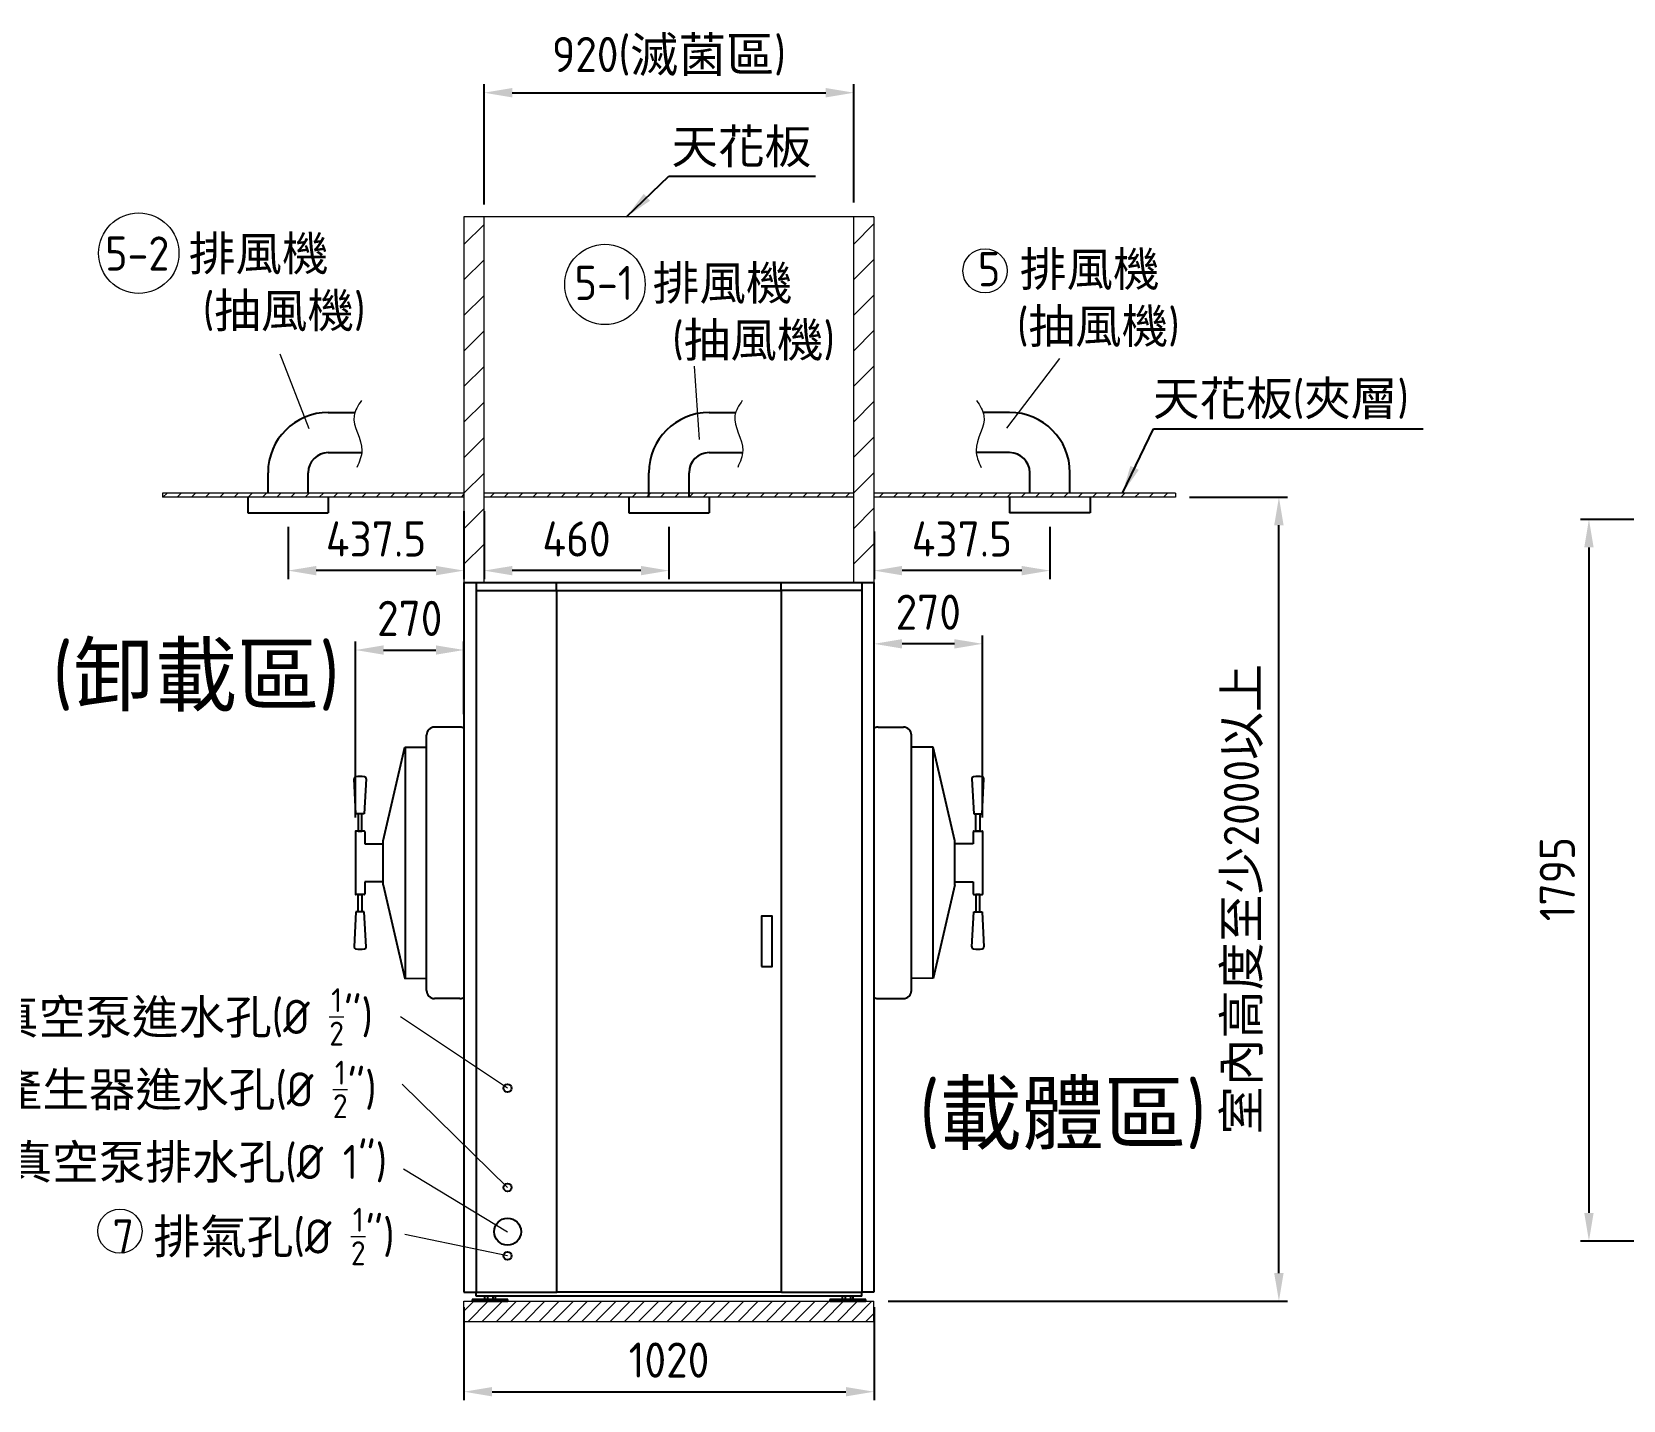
# Model space of a CAD drawing. Header units: millimetres. Extents: x -215875 to 13478, y -2277 to 9476.
# Drawn here: x 4557 to 8515, y 2181 to 5585 of the extents above; entities that cross this region are included whole.
import ezdxf

# ---------------------------------------------------------------- set-up
doc = ezdxf.new("R2010")
doc.units = ezdxf.units.MM
doc.header["$MEASUREMENT"] = 0
doc.linetypes.add('HIDDEN', pattern=[9.525, 6.35, -3.175])
doc.layers.get('0').update_dxf_attribs({"lineweight": 25})
for name, color, linetype, lineweight in [('1', 1, 'Continuous', 9), ('D', 3, 'Continuous', 13), ('H', 2, 'HIDDEN', 15), ('S', 4, 'Continuous', 15)]:
    doc.layers.add(name, color=color, linetype=linetype, lineweight=lineweight)
doc.styles.get("Standard").update_dxf_attribs({"font": 'KAIU.TTF'})
doc.styles.add('STU25', font='isocp2.shx')
doc.dimstyles.new('STU25', dxfattribs={"dimscale": 35, "dimtxt": 2.5, "dimasz": 2, "dimexe": 0.6, "dimexo": 1, "dimgap": 1, "dimtad": 1, "dimdsep": 46, "dimtxsty": 'STU25', "dimcen": 2, "dimazin": 2, "dimtfac": 1, "dimtmove": 0, "dimatfit": 3, "dimfxl": 0, "dimtolj": 1, "dimtzin": 0, "dimarcsym": 0})
doc.dimstyles.new('STU25$7', dxfattribs={"dimscale": 35, "dimtxt": 2.5, "dimasz": 2, "dimexe": 1.25, "dimexo": 0.625, "dimgap": 1, "dimtad": 0, "dimdec": 4, "dimdsep": 46, "dimtxsty": 'STU25', "dimcen": 2.5, "dimazin": 2, "dimtfac": 1, "dimtdec": 4, "dimtmove": 0, "dimatfit": 3, "dimfxl": 0, "dimtolj": 1, "dimtzin": 0, "dimarcsym": 0})

# ---------------------------------------------------------------- blocks, each defined once
blk = doc.blocks.new('*D4')
at = {"layer": 'D', "color": 0, "lineweight": -2}
for p, q in [((9377.4, 4372.1), (8409.3, 4372.1)), ((8430.3, 4302.1), (8430.3, 2647.1)), ((8577.4, 2577.1), (8409.3, 2577.1))]:
    blk.add_line(p, q, dxfattribs=at)
at = {"layer": 'D', "color": 0}
for points in [[(8442, 4302.1), (8418.6, 4302.1), (8430.3, 4372.1)], [(8418.6, 2647.1), (8442, 2647.1), (8430.3, 2577.1)]]:
    blk.add_solid(points, dxfattribs=at)
at = {"layer": 'Defpoints', "color": 0}
for p in [(9412.4, 4372.1), (8430.3, 2577.1), (8612.4, 2577.1)]:
    blk.add_point(p, dxfattribs=at)
at = {"layer": 'D', "color": 0, "insert": (8351.6, 3477.1), "char_height": 87.5, "attachment_point": 5, "rotation": 90, "style": 'STU25'}
blk.add_mtext('\\A1;1795', dxfattribs=at)
blk = doc.blocks.new('*D8')
at = {"layer": 'D', "color": 0, "lineweight": -2}
for p, q in [((7436.7, 4427.4), (7680, 4427.4)), ((7659, 2497.4), (7659, 4357.4)), ((6686.7, 2427.4), (7680, 2427.4))]:
    blk.add_line(p, q, dxfattribs=at)
at = {"layer": 'D', "color": 0}
for points in [[(7670.6, 4357.4), (7647.3, 4357.4), (7659, 4427.4)], [(7647.3, 2497.4), (7670.6, 2497.4), (7659, 2427.4)]]:
    blk.add_solid(points, dxfattribs=at)
at = {"layer": 'Defpoints', "color": 0}
for p in [(7401.7, 4427.4), (7659, 4427.4), (6651.7, 2427.4)]:
    blk.add_point(p, dxfattribs=at)
at = {"layer": 'D', "color": 0, "insert": (7570.6, 3427.4), "char_height": 87.5, "attachment_point": 5, "rotation": 90, "style": 'STU25'}
blk.add_mtext('\\A1;{\\f標楷體|b0|i0|c136|p65;室內高度至少}2000{\\f標楷體|b0|i0|c136|p65;以上}', dxfattribs=at)
blk = doc.blocks.new('*D9')
at = {"layer": 'D', "color": 0, "linetype": 'Continuous', "lineweight": -2}
for p, q in [((6651.7, 4341.5), (6651.7, 4223.6)), ((7089.2, 4353.2), (7089.2, 4223.6)), ((7019.2, 4244.6), (6721.7, 4244.6))]:
    blk.add_line(p, q, dxfattribs=at)
at = {"layer": 'D', "color": 0}
for points in [[(6721.7, 4256.2), (6721.7, 4232.9), (6651.7, 4244.6)], [(7019.2, 4232.9), (7019.2, 4256.2), (7089.2, 4244.6)]]:
    blk.add_solid(points, dxfattribs=at)
at = {"layer": 'Defpoints', "color": 0}
for p in [(6651.7, 4376.5), (7089.2, 4388.2), (6651.7, 4244.6)]:
    blk.add_point(p, dxfattribs=at)
at = {"layer": 'D', "color": 0, "insert": (6870.4, 4323.3), "char_height": 87.5, "attachment_point": 5, "style": 'STU25'}
blk.add_mtext('\\A1;437.5', dxfattribs=at)
blk = doc.blocks.new('*D10')
at = {"layer": 'D', "color": 0, "lineweight": -2}
for p, q in [((5681.7, 4392.4), (5681.7, 4223.6)), ((6141.7, 4353.2), (6141.7, 4223.6)), ((6071.7, 4244.6), (5751.7, 4244.6))]:
    blk.add_line(p, q, dxfattribs=at)
at = {"layer": 'D', "color": 0}
for points in [[(5751.7, 4256.2), (5751.7, 4232.9), (5681.7, 4244.6)], [(6071.7, 4232.9), (6071.7, 4256.2), (6141.7, 4244.6)]]:
    blk.add_solid(points, dxfattribs=at)
at = {"layer": 'Defpoints', "color": 0}
for p in [(5681.7, 4427.4), (6141.7, 4388.2), (5681.7, 4244.6)]:
    blk.add_point(p, dxfattribs=at)
at = {"layer": 'D', "color": 0, "insert": (5911.7, 4323.3), "char_height": 87.5, "attachment_point": 5, "style": 'STU25'}
blk.add_mtext('\\A1;460', dxfattribs=at)
blk = doc.blocks.new('*D11')
at = {"layer": 'D', "color": 0, "lineweight": -2}
for p, q in [((5681.7, 5155), (5681.7, 5454.2)), ((5751.7, 5433.2), (6531.7, 5433.2)), ((6601.7, 5159.9), (6601.7, 5454.2))]:
    blk.add_line(p, q, dxfattribs=at)
at = {"layer": 'D', "color": 0}
for points in [[(5751.7, 5444.9), (5751.7, 5421.5), (5681.7, 5433.2)], [(6531.7, 5421.5), (6531.7, 5444.9), (6601.7, 5433.2)]]:
    blk.add_solid(points, dxfattribs=at)
at = {"layer": 'Defpoints', "color": 0}
for p in [(6601.7, 5433.2), (5681.7, 5120), (6601.7, 5124.9)]:
    blk.add_point(p, dxfattribs=at)
at = {"layer": 'D', "color": 0, "insert": (6141.7, 5523.3), "char_height": 87.5, "attachment_point": 5, "style": 'STU25'}
blk.add_mtext('\\A1;920({\\f標楷體|b0|i0|c136|p65;滅菌區})', dxfattribs=at)
blk = doc.blocks.new('*D12')
at = {"layer": 'D', "color": 0, "linetype": 'Continuous', "lineweight": -2}
for p, q in [((5631.7, 4392.4), (5631.7, 4223.6)), ((5194.2, 4353.2), (5194.2, 4223.6)), ((5561.7, 4244.6), (5264.2, 4244.6))]:
    blk.add_line(p, q, dxfattribs=at)
at = {"layer": 'D', "color": 0}
for points in [[(5264.2, 4256.2), (5264.2, 4232.9), (5194.2, 4244.6)], [(5561.7, 4232.9), (5561.7, 4256.2), (5631.7, 4244.6)]]:
    blk.add_solid(points, dxfattribs=at)
at = {"layer": 'Defpoints', "color": 0}
for p in [(5631.7, 4427.4), (5194.2, 4388.2), (5194.2, 4244.6)]:
    blk.add_point(p, dxfattribs=at)
at = {"layer": 'D', "color": 0, "insert": (5412.9, 4323.3), "char_height": 87.5, "attachment_point": 5, "style": 'STU25'}
blk.add_mtext('\\A1;437.5', dxfattribs=at)
blk = doc.blocks.new('*D13')
at = {"layer": 'D', "color": 0, "lineweight": -2}
for p, q in [((5631.7, 2412.4), (5631.7, 2181.4)), ((6651.7, 2412.4), (6651.7, 2181.4)), ((5701.7, 2202.4), (6581.7, 2202.4))]:
    blk.add_line(p, q, dxfattribs=at)
at = {"layer": 'D', "color": 0}
for points in [[(5701.7, 2214), (5701.7, 2190.7), (5631.7, 2202.4)], [(6581.7, 2190.7), (6581.7, 2214), (6651.7, 2202.4)]]:
    blk.add_solid(points, dxfattribs=at)
at = {"layer": 'Defpoints', "color": 0}
for p in [(5631.7, 2447.4), (6651.7, 2447.4), (6651.7, 2202.4)]:
    blk.add_point(p, dxfattribs=at)
at = {"layer": 'D', "color": 0, "insert": (6141.7, 2281.1), "char_height": 87.5, "attachment_point": 5, "style": 'STU25'}
blk.add_mtext('\\A1;1020', dxfattribs=at)
blk = doc.blocks.new('*D40')
at = {"layer": '1', "color": 0, "lineweight": -2}
for p, q in [((5361.7, 3630.6), (5361.7, 4068.1)), ((5431.7, 4047.1), (5561.7, 4047.1)), ((5631.7, 3887.7), (5631.7, 4068.1))]:
    blk.add_line(p, q, dxfattribs=at)
at = {"layer": '1', "color": 0}
for points in [[(5431.7, 4058.7), (5431.7, 4035.4), (5361.7, 4047.1)], [(5561.7, 4035.4), (5561.7, 4058.7), (5631.7, 4047.1)]]:
    blk.add_solid(points, dxfattribs=at)
at = {"layer": 'Defpoints', "color": 0}
for p in [(5631.7, 4047.1), (5631.7, 3852.7), (5361.7, 3595.6)]:
    blk.add_point(p, dxfattribs=at)
at = {"layer": '1', "color": 0, "insert": (5496.7, 4125.8), "char_height": 87.5, "attachment_point": 5, "style": 'STU25'}
blk.add_mtext('\\A1;270', dxfattribs=at)
blk = doc.blocks.new('*D41')
at = {"layer": '1', "color": 0, "lineweight": -2}
for p, q in [((6651.7, 3887.7), (6651.7, 4083.5)), ((6921.7, 3630.6), (6921.7, 4083.5)), ((6851.7, 4062.5), (6721.7, 4062.5))]:
    blk.add_line(p, q, dxfattribs=at)
at = {"layer": '1', "color": 0}
for points in [[(6721.7, 4074.1), (6721.7, 4050.8), (6651.7, 4062.5)], [(6851.7, 4050.8), (6851.7, 4074.1), (6921.7, 4062.5)]]:
    blk.add_solid(points, dxfattribs=at)
at = {"layer": 'Defpoints', "color": 0}
for p in [(6651.7, 4062.5), (6651.7, 3852.7), (6921.7, 3595.6)]:
    blk.add_point(p, dxfattribs=at)
at = {"layer": '1', "color": 0, "insert": (6786.7, 4141.2), "char_height": 87.5, "attachment_point": 5, "style": 'STU25'}
blk.add_mtext('\\A1;270', dxfattribs=at)

msp = doc.modelspace()

# ---------------------------------------------------------------- hatches: boundary and pattern name
at = {"layer": 'H', "ltscale": 5}
h = msp.add_hatch(dxfattribs=at)
h.set_pattern_fill('ANSI31', color=256, scale=500, style=0)
h.set_pattern_definition([(45, (344.775, -17466.824), (-44.19417, 44.19417), [])])
h.paths.add_polyline_path([(5681.656, 5124.864), (5631.656, 5124.864), (5631.656, 4230.359), (5661.656, 4230.359), (5681.656, 4230.359)])
h = msp.add_hatch(dxfattribs=at)
h.set_pattern_fill('ANSI31', color=256, scale=500, style=0)
h.set_pattern_definition([(45, (164.775, -17466.824), (-44.19417, 44.19417), [])])
h.paths.add_polyline_path([(6651.656, 5124.864), (6601.656, 5124.864), (6601.656, 4230.359), (6621.656, 4230.359), (6651.656, 4230.359)])
at = {"layer": 'H'}
h = msp.add_hatch(dxfattribs=at)
h.set_pattern_fill('ANSI31', color=256, scale=200, style=0)
h.set_pattern_definition([(45, (223892.566, 22760.13), (-17.6776695, 17.6776695), [])])
h.paths.add_polyline_path([(5631.656, 4437.359), (4881.656, 4437.359), (4881.656, 4427.359), (5631.656, 4427.359)])
h = msp.add_hatch(dxfattribs=at)
h.set_pattern_fill('ANSI31', color=256, scale=200, style=0)
h.set_pattern_definition([(45, (205600.38, 17018.578), (-17.6776695, 17.6776695), [])])
h.paths.add_polyline_path([(6601.656, 4427.359), (6601.656, 4437.359), (5681.656, 4437.359), (5681.656, 4427.359)])
h = msp.add_hatch(dxfattribs=at)
h.set_pattern_fill('ANSI31', color=256, scale=200, style=0)
h.set_pattern_definition([(45, (224012.566, 22760.13), (-17.6776695, 17.6776695), [])])
h.paths.add_polyline_path([(6651.656, 4437.359), (7401.656, 4437.359), (7401.656, 4427.359), (6651.656, 4427.359)])
h = msp.add_hatch(dxfattribs=at)
h.set_pattern_fill('ANSI31', color=256, scale=200, style=0)
h.set_pattern_definition([(45, (210941.526, 34612.698), (-17.6776695, 17.6776695), [])])
h.paths.add_polyline_path([(6651.656, 2377.359), (6651.656, 2427.359), (5631.656, 2427.359), (5631.656, 2377.359)])

# ---------------------------------------------------------------- linework, layer by layer
at = {"linetype": 'Continuous'}
for p, q in [((5294.156, 4638.107), (5360.076, 4638.107)), ((6241.656, 4638.107), (6307.576, 4638.107)), ((6989.156, 4638.107), (6923.236, 4638.107)), ((5294.156, 4538.107), (5377.45, 4538.107)), ((6241.656, 4538.107), (6324.95, 4538.107)), ((6989.156, 4538.107), (6905.862, 4538.107)), ((5144.156, 4437.359), (5144.156, 4488.107)), ((5244.156, 4437.359), (5244.156, 4488.107)), ((6091.656, 4427.359), (6091.656, 4488.107)), ((6191.656, 4427.359), (6191.656, 4488.107)), ((7039.156, 4437.359), (7039.156, 4488.107)), ((7139.156, 4437.359), (7139.156, 4488.107)), ((5094.156, 4427.359), (5094.156, 4388.216)), ((5294.156, 4427.359), (5294.156, 4388.216)), ((6041.656, 4427.359), (6041.656, 4388.216)), ((6241.656, 4427.359), (6241.656, 4388.216)), ((6989.156, 4427.359), (6989.156, 4388.216)), ((7189.156, 4427.359), (7189.156, 4388.216)), ((5094.156, 4388.216), (5294.156, 4388.216)), ((6041.656, 4388.216), (6241.656, 4388.216)), ((7189.156, 4388.216), (6989.156, 4388.216)), ((5362.655, 3639.846), (5358.155, 3726.846)), ((5388.155, 3726.846), (5383.655, 3639.846)), ((6895.157, 3726.846), (6899.657, 3639.846)), ((6920.657, 3639.846), (6925.157, 3726.846)), ((5383.655, 3639.846), (5362.655, 3639.846)), ((5368.405, 3639.846), (5368.405, 3596.609)), ((5377.905, 3596.609), (5377.905, 3639.846)), ((6899.657, 3639.846), (6920.657, 3639.846)), ((6905.407, 3596.609), (6905.407, 3639.846)), ((6914.907, 3639.846), (6914.907, 3596.609)), ((5368.405, 3395.872), (5368.405, 3439.109)), ((5377.905, 3439.109), (5377.905, 3395.872)), ((6905.407, 3439.109), (6905.407, 3395.872)), ((6914.907, 3395.872), (6914.907, 3439.109)), ((5362.655, 3395.872), (5358.155, 3308.872)), ((5383.655, 3395.872), (5362.655, 3395.872)), ((5388.155, 3308.872), (5383.655, 3395.872)), ((6895.157, 3308.872), (6899.657, 3395.872)), ((6899.657, 3395.872), (6920.657, 3395.872)), ((6920.657, 3395.872), (6925.157, 3308.872))]:
    msp.add_line(p, q, dxfattribs=at)
for p, q in [((5631.656, 4215.359), (5631.656, 2450.359)), ((5631.656, 4215.359), (6651.656, 4215.359)), ((5661.656, 4215.359), (5661.656, 2450.359)), ((5862.156, 4195.359), (5862.156, 4215.359)), ((6421.156, 4195.359), (6421.156, 4215.359)), ((6621.656, 4215.359), (6621.656, 2450.359)), ((6651.656, 4215.359), (6651.656, 2450.359)), ((5661.656, 4195.359), (5861.656, 4195.359)), ((5861.656, 4195.359), (5861.656, 2450.359)), ((5861.656, 4195.359), (5862.656, 4195.359)), ((5862.656, 2450.359), (5862.656, 4195.359)), ((5862.656, 4195.359), (6420.656, 4195.359)), ((6420.656, 4195.359), (6420.656, 2450.359)), ((6420.656, 4195.359), (6421.656, 4195.359)), ((6421.656, 2450.359), (6421.656, 4195.359)), ((6621.656, 4195.359), (6421.656, 4195.359)), ((5621.656, 3855.359), (5558.606, 3855.359)), ((6661.656, 3855.359), (6724.706, 3855.359)), ((5485.606, 3805.359), (5485.606, 3230.359)), ((5538.606, 3200.359), (5538.606, 3835.359)), ((6744.706, 3200.359), (6744.706, 3835.359)), ((6797.706, 3805.359), (6797.706, 3230.359)), ((5361.655, 3595.609), (5361.655, 3440.109)), ((5383.655, 3596.609), (5362.655, 3596.609)), ((5368.405, 3596.609), (5377.905, 3596.609)), ((5384.655, 3595.609), (5384.655, 3565.359)), ((5384.655, 3565.359), (5430.606, 3565.359)), ((6898.657, 3565.359), (6852.706, 3565.359)), ((6898.657, 3595.609), (6898.657, 3565.359)), ((6899.657, 3596.609), (6920.657, 3596.609)), ((6914.907, 3596.609), (6905.407, 3596.609)), ((6921.657, 3595.609), (6921.657, 3440.109)), ((5384.655, 3470.359), (5384.655, 3440.109)), ((5430.606, 3470.359), (5384.655, 3470.359)), ((6852.706, 3470.359), (6898.657, 3470.359)), ((6898.657, 3470.359), (6898.657, 3440.109)), ((5383.655, 3439.109), (5362.655, 3439.109)), ((5368.405, 3439.109), (5377.905, 3439.109)), ((6899.657, 3439.109), (6920.657, 3439.109)), ((6914.907, 3439.109), (6905.407, 3439.109)), ((5621.656, 3180.359), (5558.606, 3180.359)), ((6661.656, 3180.359), (6724.706, 3180.359)), ((5631.656, 2450.359), (5661.656, 2450.359)), ((5741.156, 2431.359), (5652.156, 2431.359)), ((5652.156, 2431.359), (5652.156, 2427.359)), ((5652.156, 2427.359), (5741.156, 2427.359)), ((5661.656, 2440.359), (5661.656, 2450.359)), ((5661.656, 2450.359), (5862.656, 2450.359)), ((6621.656, 2440.359), (5661.656, 2440.359)), ((5683.377, 2431.359), (5683.377, 2440.359)), ((5709.935, 2440.359), (5683.377, 2440.359)), ((5690.016, 2440.359), (5690.016, 2431.359)), ((5703.295, 2440.359), (5703.295, 2431.359)), ((5709.935, 2431.359), (5709.935, 2440.359)), ((5741.156, 2427.359), (5741.156, 2431.359)), ((6420.656, 2450.359), (5862.656, 2450.359)), ((6421.656, 2450.359), (6621.656, 2450.359)), ((6631.156, 2431.359), (6542.156, 2431.359)), ((6542.156, 2431.359), (6542.156, 2427.359)), ((6542.156, 2427.359), (6631.156, 2427.359)), ((6573.377, 2431.359), (6573.377, 2440.359)), ((6599.935, 2440.359), (6573.377, 2440.359)), ((6580.016, 2440.359), (6580.016, 2431.359)), ((6593.295, 2440.359), (6593.295, 2431.359)), ((6599.935, 2431.359), (6599.935, 2440.359)), ((6651.656, 2450.359), (6621.656, 2450.359)), ((6621.656, 2440.359), (6621.656, 2450.359)), ((6631.156, 2427.359), (6631.156, 2431.359))]:
    msp.add_line(p, q)
at = {"linetype": 'Continuous', "lineweight": 25}
for p, q in [((5430.606, 3572.859), (5484.443, 3805.359)), ((5484.443, 3805.359), (5485.606, 3805.062)), ((5485.606, 3805.359), (5538.606, 3805.359)), ((6797.706, 3805.359), (6744.706, 3805.359)), ((6798.869, 3805.359), (6797.706, 3805.062)), ((6852.706, 3572.859), (6798.869, 3805.359)), ((5430.606, 3462.859), (5430.606, 3572.859)), ((6852.706, 3462.859), (6852.706, 3572.859)), ((5430.606, 3462.859), (5484.443, 3230.359)), ((6852.706, 3462.859), (6798.869, 3230.359)), ((5483.993, 3230.359), (5485.156, 3230.656)), ((5485.606, 3230.656), (5538.606, 3230.359)), ((6797.706, 3230.656), (6744.706, 3230.359))]:
    msp.add_line(p, q, dxfattribs=at)
msp.add_lwpolyline([(6371.656, 3260.359), (6398.656, 3260.359), (6398.656, 3385.359), (6371.656, 3385.359)], close=True)
for centre, radius in [((5740.081, 2957.359), 10), ((5740.081, 2710.359), 10), ((5740.081, 2600.359), 33.5), ((5740.081, 2540.359), 10)]:
    msp.add_circle(centre, radius)
at = {"linetype": 'Continuous'}
for centre, radius, start, end in [((5294.156, 4488.107), 150, 90, 180), ((6241.656, 4488.107), 150, 90, 180), ((6989.156, 4488.107), 150, 0, 90), ((5294.156, 4488.107), 50, 90, 180), ((6241.656, 4488.107), 50, 90, 180), ((6989.156, 4488.107), 50, 0, 90), ((5363.161, 3726.846), 5.007, 101.352885, 180), ((5373.155, 3677.074), 55.773, 78.647115, 101.352885), ((5383.148, 3726.846), 5.007, 354.078128, 78.647115), ((6900.164, 3726.846), 5.007, 101.352885, 185.921872), ((6910.157, 3677.074), 55.773, 78.647115, 101.352885), ((6920.15, 3726.846), 5.007, 0, 78.647115), ((5363.161, 3308.872), 5.007, 180, 258.647115), ((5373.155, 3358.644), 55.773, 258.647115, 281.352885), ((5383.148, 3308.872), 5.007, 281.352885, 5.921872), ((6900.164, 3308.872), 5.007, 174.078128, 258.647115), ((6910.157, 3358.644), 55.773, 258.647115, 281.352885), ((6920.15, 3308.872), 5.007, 281.352885, 360)]:
    msp.add_arc(centre, radius, start, end, dxfattribs=at)
for centre, radius, start, end in [((5558.606, 3835.359), 20, 90, 180), ((5621.656, 3835.359), 20, 60, 90), ((6661.656, 3835.359), 20, 90, 120), ((6724.706, 3835.359), 20, 0, 90), ((5362.655, 3595.609), 1, 90, 180), ((5383.655, 3595.609), 1, 0, 90), ((6899.657, 3595.609), 1, 90, 180), ((6920.657, 3595.609), 1, 0, 90), ((5362.655, 3440.109), 1, 180, 270), ((5383.655, 3440.109), 1, 270, 0), ((6899.657, 3440.109), 1, 180, 270), ((6920.657, 3440.109), 1, 270, 0), ((5558.606, 3200.359), 20, 180, 270), ((5621.656, 3200.359), 20, 270, 300), ((6661.656, 3200.359), 20, 240, 270), ((6724.706, 3200.359), 20, 270, 0)]:
    msp.add_arc(centre, radius, start, end)
at = {"layer": 'D'}
for p, q in [((5246.868, 4597.524), (5174.138, 4783.322)), ((5740.081, 2957.359), (5474.146, 3134.465)), ((5740.081, 2710.359), (5477.546, 2967.153)), ((5480.946, 2756.389), (5740.081, 2600.359)), ((5740.081, 2540.359), (5484.346, 2593.217))]:
    msp.add_line(p, q, dxfattribs=at)
at = {"layer": 'D', "linetype": 'Continuous'}
for p, q in [((6217.67, 4570.683), (6204.887, 4753.484)), ((6981.948, 4598.983), (7114.103, 4772.378))]:
    msp.add_line(p, q, dxfattribs=at)
at = {"layer": 'D'}
for centre, radius in [((4822.588, 5034.034), 100), ((5982.45, 4956.294), 100), ((6927.85, 4990.102), 55), ((4775.899, 2601.749), 55)]:
    msp.add_circle(centre, radius, dxfattribs=at)
for points in [[(5376.391, 4667.684), (5358.129, 4629.78), (5377.795, 4543.442), (5365.152, 4501.326)], [(6323.891, 4667.684), (6305.629, 4629.78), (6325.295, 4543.442), (6312.652, 4501.326)], [(6906.921, 4667.684), (6925.183, 4629.78), (6905.516, 4543.442), (6918.159, 4501.326)]]:
    msp.add_spline(points, degree=3, dxfattribs=at)
at = {"layer": 'S', "linetype": 'Continuous'}
for p, q in [((5631.656, 5124.864), (5631.656, 4215.359)), ((5681.656, 4215.359), (5681.656, 5124.864)), ((6601.656, 4215.359), (6601.656, 5124.864)), ((6651.656, 5124.864), (6651.656, 4215.359)), ((5631.656, 4437.359), (4881.656, 4437.359)), ((6601.656, 4437.359), (5681.656, 4437.359)), ((7401.656, 4437.359), (6651.656, 4437.359)), ((5631.656, 4427.359), (4881.656, 4427.359)), ((6601.656, 4427.359), (5681.656, 4427.359)), ((7401.656, 4427.359), (6651.656, 4427.359))]:
    msp.add_line(p, q, dxfattribs=at)
at = {"layer": 'S'}
for p, q in [((6651.656, 5124.864), (5631.656, 5124.864)), ((4881.656, 4437.359), (4881.656, 4427.359)), ((7401.656, 4437.359), (7401.656, 4427.359)), ((5631.656, 2427.359), (6651.656, 2427.359)), ((5631.656, 2377.359), (5631.656, 2427.359)), ((6651.656, 2377.359), (6651.656, 2427.359)), ((5631.656, 2377.359), (6651.656, 2377.359))]:
    msp.add_line(p, q, dxfattribs=at)

# ---------------------------------------------------------------- texts
at = {"layer": 'D', "color": 11, "attachment_point": 1}
for s, insert, char_height in [('{\\C3;天花板 }', (6147.75, 5342.139), 85), ('{\\C3;天花板\\Fisocp2.shx;(\\f標楷體|b0|i0|c136|p65;夾層\\Fisocp2.shx;)}', (7345.598, 4715.479), 85), ('{\\Fisocp2.shx;\\C3;(\\f標楷體|b0|i0|c136|p65;卸載區\\Fisocp2.shx;)}', (4607.985, 4060.604), 150), ('{\\Fisocp2.shx;\\C3;(\\f標楷體|b0|i0|c136|p65;載體區\\Fisocp2.shx;)}', (6764.407, 2970.495), 150)]:
    msp.add_mtext(s, dxfattribs=dict(at, insert=insert, char_height=char_height))
at = {"layer": 'D', "color": 11, "char_height": 85, "attachment_point": 1, "style": 'STU25'}
for s, insert in [('{\\C3;5-2 \\f標楷體|b0|i0|c136|p65;排風機\\P\\Fisocp2.shx;     (\\f標楷體|b0|i0|c136|p65;抽風機\\Fisocp2.shx;)}', (4738.951, 5075.756)), ('{\\C3;5 \\f標楷體|b0|i0|c136|p65;排風機\\P\\Fisocp2.shx;  (\\f標楷體|b0|i0|c136|p65;抽風機\\Fisocp2.shx;)}', (6910.279, 5036.943)), ('{\\C3;5-1 \\f標楷體|b0|i0|c136|p65;排風機\\P\\Fisocp2.shx;     (\\f標楷體|b0|i0|c136|p65;抽風機\\Fisocp2.shx;)}', (5906.845, 5002.619)), ('\\A1;{\\C3;1-1 \\f標楷體|b0|i0|c136|p65;真空泵進水孔\\Fisocp2.shx;(%%c \\H0.7x;\\S1/2;\\H1.429x;")}', (4280.63, 3206.087)), ('\\A1;{\\C3;2-1 \\f標楷體|b0|i0|c136|p65;蒸氣產生器進水孔\\Fisocp2.shx;(%%c \\H0.7x;\\S1/2;\\H1.429x;")}', (4043.93, 3025.672)), ('{\\C3;6 \\f標楷體|b0|i0|c136|p65;真空泵排水孔\\Fisocp2.shx;(%%c 1")}', (4387.301, 2816.327)), ('\\A1;{\\C3;7 \\f標楷體|b0|i0|c136|p65;排氣孔\\Fisocp2.shx;(%%c \\H0.7x;\\S1/2;\\H1.429x;")}', (4757.332, 2659.82))]:
    msp.add_mtext(s, dxfattribs=dict(at, insert=insert))

# ---------------------------------------------------------------- dimensions: what is measured, and where the dimension line sits
at = {"layer": '1', "color": 3}
for base, p1, p2, picture, middle in [((6651.656, 4062.471), (6921.657, 3595.609), (6651.656, 3852.679), '*D41', (6786.657, 4141.221)), ((5631.656, 4047.071), (5361.655, 3595.609), (5631.656, 3852.679), '*D40', (5496.655, 4125.821))]:
    dim = msp.add_linear_dim(base=base, p1=p1, p2=p2, dimstyle='STU25', dxfattribs=at)
    dim.commit()
    dim.dimension.update_dxf_attribs({"geometry": picture, "text_midpoint": middle})
at = {"layer": 'D'}
dim = msp.add_linear_dim(base=(6601.656, 5433.198), p1=(5681.656, 5119.992), p2=(6601.656, 5124.864), text='<>({\\f標楷體|b0|i0|c136|p65;滅菌區})', dimstyle='STU25', dxfattribs=at)
dim.commit()
dim.dimension.update_dxf_attribs({"geometry": '*D11', "text_midpoint": (6141.656, 5523.323)})
at = {"layer": 'D', "linetype": 'Continuous'}
for base, p1, p2, picture, middle in [((5194.156, 4244.572), (5631.656, 4427.359), (5194.156, 4388.216), '*D12', (5412.906, 4244.572)), ((6651.656, 4244.572), (7089.156, 4388.216), (6651.656, 4376.451), '*D9', (6870.406, 4244.572))]:
    dim = msp.add_linear_dim(base=base, p1=p1, p2=p2, angle=180, dimstyle='STU25', dxfattribs=at)
    dim.commit()
    dim.dimension.update_dxf_attribs({"geometry": picture, "text_midpoint": middle, "dimtype": 160})
at = {"layer": 'D'}
dim = msp.add_linear_dim(base=(5681.656, 4244.572), p1=(6141.656, 4388.216), p2=(5681.656, 4427.359), dimstyle='STU25', dxfattribs=at)
dim.commit()
dim.dimension.update_dxf_attribs({"geometry": '*D10', "text_midpoint": (5911.656, 4244.572), "dimtype": 160})
dim = msp.add_linear_dim(base=(7658.952, 4427.359), p1=(6651.656, 2427.359), p2=(7401.656, 4427.359), angle=90, text='{\\f標楷體|b0|i0|c136|p65;室內高度至少}<>{\\f標楷體|b0|i0|c136|p65;以上}', dimstyle='STU25', dxfattribs=at)
dim.commit()
dim.dimension.update_dxf_attribs({"geometry": '*D8', "text_midpoint": (7658.952, 3427.359), "dimtype": 160})
dim = msp.add_linear_dim(base=(8430.309, 2577.14), p1=(9412.38, 4372.14), p2=(8612.38, 2577.14), angle=90, dimstyle='STU25', dxfattribs=at)
dim.commit()
dim.dimension.update_dxf_attribs({"geometry": '*D4', "text_midpoint": (8430.309, 3477.14), "dimtype": 160})
dim = msp.add_linear_dim(base=(6651.656, 2202.368), p1=(5631.656, 2447.359), p2=(6651.656, 2447.359), dimstyle='STU25', dxfattribs=at)
dim.commit()
dim.dimension.update_dxf_attribs({"geometry": '*D13', "text_midpoint": (6141.656, 2281.118)})

# ---------------------------------------------------------------- leaders
for points in [[(6036.168, 5124.864), (6141.601, 5225.287), (6506.028, 5225.287)], [(7269.54, 4437.122), (7347.217, 4597.332), (8017.983, 4597.332)]]:
    msp.add_leader(points, dimstyle='STU25$7', override={"dimgap": 1, "dimtad": 0}, dxfattribs=at)

doc.saveas('drawing.dxf')
